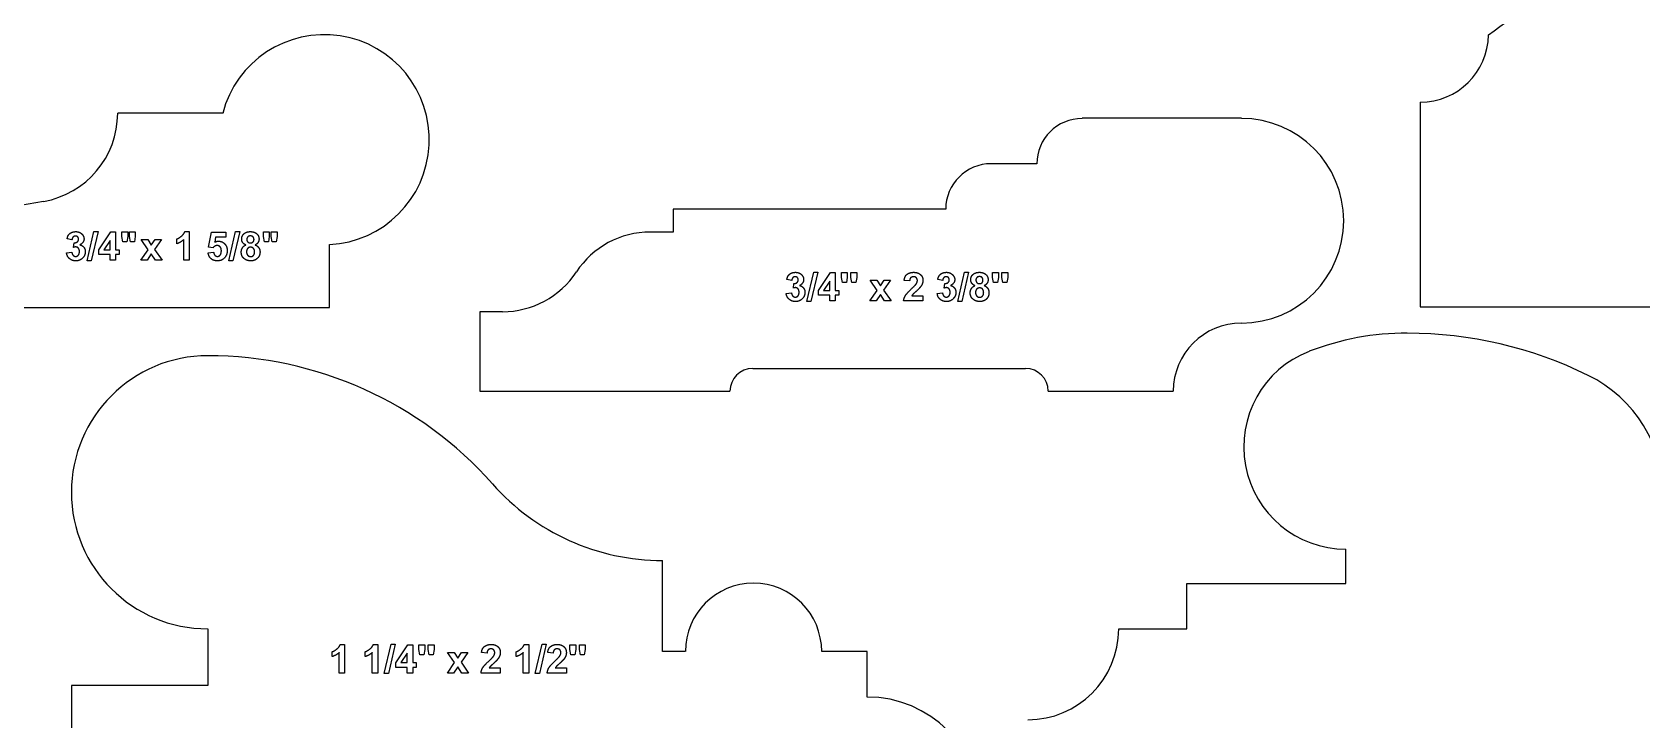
# Model space of a CAD drawing. Header units: millimetres. Extents: x -177 to 177, y -192 to 172.
# Drawn here: x -58.5 to 53.9, y -49.9 to -1.9 of the extents above; entities that cross this region are included whole.
import ezdxf

# ---------------------------------------------------------------- set-up
doc = ezdxf.new("R2010")
doc.units = ezdxf.units.MM
doc.header["$MEASUREMENT"] = 0
doc.layers.add('Default', color=18, linetype='Continuous')

msp = doc.modelspace()

# ---------------------------------------------------------------- linework, layer by layer
at = {"layer": 'Default', "color": 5}
for p, q in [((-45.16, -7.55), (-52.49, -7.55)), ((38.46, -6.77), (38.46, -21.06)), ((25.97, -7.9), (14.85, -7.9)), ((11.68, -11.08), (8.5, -11.08)), ((-57.68, -13.71), (-67.15, -15.34)), ((5.33, -14.25), (-13.72, -14.25)), ((-13.72, -14.25), (-13.72, -15.84)), ((-55.69, -16.38), (-56.03, -16.32)), ((-55.58, -16.91), (-55.54, -16.59)), ((-54.63, -17.85), (-54.16, -15.8)), ((-53.87, -15.8), (-54.34, -17.85)), ((-54.16, -15.8), (-53.87, -15.8)), ((-53.82, -17.08), (-52.97, -15.82)), ((-53.02, -16.42), (-53.47, -17.08)), ((-53.02, -17.08), (-53.02, -16.42)), ((-52.97, -15.82), (-52.64, -15.82)), ((-52.64, -15.82), (-52.64, -17.08)), ((-52.21, -16.16), (-52.21, -15.82)), ((-52.21, -15.82), (-51.8, -15.82)), ((-52.14, -16.53), (-52.21, -16.16)), ((-51.86, -16.53), (-52.14, -16.53)), ((-51.8, -16.16), (-51.86, -16.53)), ((-51.8, -15.82), (-51.8, -16.16)), ((-51.68, -16.16), (-51.68, -15.82)), ((-51.68, -15.82), (-51.27, -15.82)), ((-51.61, -16.53), (-51.68, -16.16)), ((-51.33, -16.53), (-51.61, -16.53)), ((-51.27, -16.16), (-51.33, -16.53)), ((-51.27, -15.82), (-51.27, -16.16)), ((-50.37, -17.07), (-50.85, -16.37)), ((-50.85, -16.37), (-50.39, -16.37)), ((-50.39, -16.37), (-50.15, -16.76)), ((-50.15, -16.76), (-49.89, -16.37)), ((-49.45, -16.37), (-49.92, -17.05)), ((-49.89, -16.37), (-49.45, -16.37)), ((-48.38, -16.66), (-48.38, -16.32)), ((-47.89, -17.81), (-47.89, -16.37)), ((-47.81, -15.81), (-47.5, -15.81)), ((-47.5, -15.81), (-47.5, -17.81)), ((-46.15, -16.89), (-45.95, -15.85)), ((-45.95, -15.85), (-44.94, -15.85)), ((-45.66, -16.2), (-45.72, -16.54)), ((-44.94, -16.2), (-45.66, -16.2)), ((-44.94, -15.85), (-44.94, -16.2)), ((-44.74, -17.85), (-44.27, -15.8)), ((-43.98, -15.8), (-44.45, -17.85)), ((-44.27, -15.8), (-43.98, -15.8)), ((-42.32, -16.16), (-42.32, -15.82)), ((-42.32, -15.82), (-41.91, -15.82)), ((-42.25, -16.53), (-42.32, -16.16)), ((-41.97, -16.53), (-42.25, -16.53)), ((-41.91, -16.16), (-41.97, -16.53)), ((-41.91, -15.82), (-41.91, -16.16)), ((-41.78, -16.16), (-41.78, -15.82)), ((-41.78, -15.82), (-41.37, -15.82)), ((-41.71, -16.53), (-41.78, -16.16)), ((-41.44, -16.53), (-41.71, -16.53)), ((-41.37, -16.16), (-41.44, -16.53)), ((-41.37, -15.82), (-41.37, -16.16)), ((-37.7, -21.11), (-37.7, -16.71)), ((-13.72, -15.84), (-15.31, -15.84)), ((-56.07, -17.29), (-55.7, -17.24)), ((-54.34, -17.85), (-54.63, -17.85)), ((-53.82, -17.41), (-53.82, -17.08)), ((-53.02, -17.41), (-53.82, -17.41)), ((-53.47, -17.08), (-53.02, -17.08)), ((-53.02, -17.81), (-53.02, -17.41)), ((-52.64, -17.81), (-53.02, -17.81)), ((-52.64, -17.08), (-52.39, -17.08)), ((-52.39, -17.41), (-52.64, -17.41)), ((-52.64, -17.41), (-52.64, -17.81)), ((-52.39, -17.08), (-52.39, -17.41)), ((-50.88, -17.81), (-50.37, -17.07)), ((-50.44, -17.81), (-50.88, -17.81)), ((-50.15, -17.36), (-50.44, -17.81)), ((-49.86, -17.81), (-50.15, -17.36)), ((-49.92, -17.05), (-49.4, -17.81)), ((-49.4, -17.81), (-49.86, -17.81)), ((-47.5, -17.81), (-47.89, -17.81)), ((-46.18, -17.29), (-45.8, -17.25)), ((-45.84, -16.93), (-46.15, -16.89)), ((-44.45, -17.85), (-44.74, -17.85)), ((-4.37, -20.69), (-3.9, -18.64)), ((-3.62, -18.64), (-4.09, -20.69)), ((-3.9, -18.64), (-3.62, -18.64)), ((-3.57, -19.92), (-2.72, -18.66)), ((-2.72, -18.66), (-2.39, -18.66)), ((-2.39, -18.66), (-2.39, -19.92)), ((-1.95, -19), (-1.95, -18.66)), ((-1.95, -18.66), (-1.55, -18.66)), ((-1.88, -19.37), (-1.95, -19)), ((-1.55, -19), (-1.61, -19.37)), ((-1.55, -18.66), (-1.55, -19)), ((-1.3, -19), (-1.3, -18.66)), ((-1.3, -18.66), (-0.89, -18.66)), ((-1.23, -19.37), (-1.3, -19)), ((-0.89, -19), (-0.95, -19.37)), ((-0.89, -18.66), (-0.89, -19)), ((6.17, -20.69), (6.64, -18.64)), ((6.92, -18.64), (6.45, -20.69)), ((6.64, -18.64), (6.92, -18.64)), ((8.59, -19), (8.59, -18.66)), ((8.59, -18.66), (9, -18.66)), ((8.66, -19.37), (8.59, -19)), ((9, -19), (8.94, -19.37)), ((9, -18.66), (9, -19)), ((9.24, -19), (9.24, -18.66)), ((9.24, -18.66), (9.65, -18.66)), ((9.31, -19.37), (9.24, -19)), ((9.65, -19), (9.59, -19.37)), ((9.65, -18.66), (9.65, -19)), ((-5.82, -20.13), (-5.45, -20.08)), ((-5.43, -19.22), (-5.78, -19.16)), ((-5.32, -19.75), (-5.28, -19.43)), ((-3.57, -20.25), (-3.57, -19.92)), ((-2.77, -19.26), (-3.21, -19.92)), ((-3.21, -19.92), (-2.77, -19.92)), ((-2.77, -19.92), (-2.77, -19.26)), ((-2.39, -19.92), (-2.14, -19.92)), ((-2.14, -19.92), (-2.14, -20.25)), ((-1.61, -19.37), (-1.88, -19.37)), ((-0.95, -19.37), (-1.23, -19.37)), ((0.03, -20.65), (0.54, -19.91)), ((0.54, -19.91), (0.05, -19.2)), ((0.05, -19.2), (0.51, -19.2)), ((0.76, -20.2), (0.47, -20.65)), ((0.51, -19.2), (0.76, -19.6)), ((0.76, -19.6), (1.02, -19.2)), ((1.05, -20.65), (0.76, -20.2)), ((1.46, -19.2), (0.98, -19.89)), ((0.98, -19.89), (1.51, -20.65)), ((1.02, -19.2), (1.46, -19.2)), ((2.8, -19.25), (2.42, -19.22)), ((4.73, -20.13), (5.1, -20.08)), ((5.11, -19.22), (4.76, -19.16)), ((5.22, -19.75), (5.26, -19.43)), ((8.94, -19.37), (8.66, -19.37)), ((9.59, -19.37), (9.31, -19.37)), ((-72.02, -21.11), (-37.7, -21.11)), ((-4.09, -20.69), (-4.37, -20.69)), ((-2.77, -20.25), (-3.57, -20.25)), ((-2.77, -20.65), (-2.77, -20.25)), ((-2.39, -20.65), (-2.77, -20.65)), ((-2.14, -20.25), (-2.39, -20.25)), ((-2.39, -20.25), (-2.39, -20.65)), ((0.47, -20.65), (0.03, -20.65)), ((1.51, -20.65), (1.05, -20.65)), ((3.73, -20.65), (2.38, -20.65)), ((2.95, -20.29), (3.73, -20.29)), ((3.73, -20.29), (3.73, -20.65)), ((6.45, -20.69), (6.17, -20.69)), ((38.46, -21.06), (108.31, -21.06)), ((-25.63, -21.4), (-27.22, -21.4)), ((-27.22, -21.4), (-27.22, -26.95)), ((-8.16, -25.36), (10.89, -25.36)), ((-27.22, -26.95), (-9.75, -26.95)), ((12.47, -26.95), (21.2, -26.95)), ((33.27, -40.36), (33.27, -37.97)), ((-14.45, -45.11), (-14.45, -38.76)), ((22.16, -43.53), (22.16, -40.36)), ((22.16, -40.36), (33.27, -40.36)), ((-46.2, -43.53), (-46.2, -47.49)), ((17.4, -43.53), (22.16, -43.53)), ((-36.96, -44.62), (-36.65, -44.62)), ((-36.65, -44.62), (-36.65, -46.62)), ((-34.65, -44.62), (-34.34, -44.62)), ((-34.34, -44.62), (-34.34, -46.62)), ((-33.88, -46.66), (-33.41, -44.61)), ((-33.13, -44.61), (-33.6, -46.66)), ((-33.41, -44.61), (-33.13, -44.61)), ((-33.08, -45.9), (-32.23, -44.64)), ((-32.23, -44.64), (-31.89, -44.64)), ((-31.89, -44.64), (-31.89, -45.89)), ((-31.46, -44.97), (-31.46, -44.64)), ((-31.46, -44.64), (-31.05, -44.64)), ((-31.05, -44.64), (-31.05, -44.97)), ((-30.81, -44.97), (-30.81, -44.64)), ((-30.81, -44.64), (-30.4, -44.64)), ((-30.4, -44.64), (-30.4, -44.97)), ((-24.11, -44.62), (-23.8, -44.62)), ((-23.8, -44.62), (-23.8, -46.62)), ((-23.34, -46.66), (-22.87, -44.61)), ((-22.59, -44.61), (-23.05, -46.66)), ((-22.87, -44.61), (-22.59, -44.61)), ((-20.92, -44.97), (-20.92, -44.64)), ((-20.92, -44.64), (-20.51, -44.64)), ((-20.51, -44.64), (-20.51, -44.97)), ((-20.26, -44.97), (-20.26, -44.64)), ((-20.26, -44.64), (-19.86, -44.64)), ((-19.86, -44.64), (-19.86, -44.97)), ((-37.52, -45.47), (-37.52, -45.13)), ((-37.03, -46.62), (-37.03, -45.19)), ((-35.22, -45.47), (-35.22, -45.13)), ((-34.72, -46.62), (-34.72, -45.19)), ((-33.08, -46.23), (-33.08, -45.9)), ((-32.28, -45.23), (-32.72, -45.89)), ((-32.72, -45.89), (-32.28, -45.89)), ((-32.28, -45.89), (-32.28, -45.23)), ((-31.89, -45.89), (-31.65, -45.89)), ((-31.65, -45.89), (-31.65, -46.23)), ((-31.39, -45.34), (-31.46, -44.97)), ((-31.12, -45.34), (-31.39, -45.34)), ((-31.05, -44.97), (-31.12, -45.34)), ((-30.74, -45.34), (-30.81, -44.97)), ((-30.46, -45.34), (-30.74, -45.34)), ((-30.4, -44.97), (-30.46, -45.34)), ((-29.48, -46.62), (-28.97, -45.88)), ((-28.97, -45.88), (-29.46, -45.18)), ((-29.46, -45.18), (-29, -45.18)), ((-29, -45.18), (-28.75, -45.58)), ((-28.75, -45.58), (-28.49, -45.18)), ((-28.05, -45.18), (-28.52, -45.86)), ((-28.52, -45.86), (-28, -46.62)), ((-28.49, -45.18), (-28.05, -45.18)), ((-26.71, -45.23), (-27.09, -45.19)), ((-24.67, -45.47), (-24.67, -45.13)), ((-24.18, -46.62), (-24.18, -45.19)), ((-22.09, -45.23), (-22.47, -45.19)), ((-20.85, -45.34), (-20.92, -44.97)), ((-20.57, -45.34), (-20.85, -45.34)), ((-20.51, -44.97), (-20.57, -45.34)), ((-20.19, -45.34), (-20.26, -44.97)), ((-19.92, -45.34), (-20.19, -45.34)), ((-19.86, -44.97), (-19.92, -45.34)), ((-12.87, -45.11), (-14.45, -45.11)), ((-0.17, -45.11), (-3.34, -45.11)), ((-0.17, -48.29), (-0.17, -45.11)), ((-36.65, -46.62), (-37.03, -46.62)), ((-34.34, -46.62), (-34.72, -46.62)), ((-33.6, -46.66), (-33.88, -46.66)), ((-32.28, -46.23), (-33.08, -46.23)), ((-32.28, -46.62), (-32.28, -46.23)), ((-31.89, -46.62), (-32.28, -46.62)), ((-31.65, -46.23), (-31.89, -46.23)), ((-31.89, -46.23), (-31.89, -46.62)), ((-29.04, -46.62), (-29.48, -46.62)), ((-28.75, -46.18), (-29.04, -46.62)), ((-28.46, -46.62), (-28.75, -46.18)), ((-28, -46.62), (-28.46, -46.62)), ((-25.78, -46.62), (-27.13, -46.62)), ((-26.56, -46.26), (-25.78, -46.26)), ((-25.78, -46.26), (-25.78, -46.62)), ((-23.8, -46.62), (-24.18, -46.62)), ((-23.05, -46.66), (-23.34, -46.66)), ((-21.17, -46.62), (-22.51, -46.62)), ((-21.94, -46.26), (-21.17, -46.26)), ((-21.17, -46.26), (-21.17, -46.62)), ((-46.2, -47.49), (-55.73, -47.49)), ((-55.73, -47.49), (-55.73, -56.23))]:
    msp.add_line(p, q, dxfattribs=at)
for centre, radius, start, end in [((34.47, 11.17), 15.87, 303.4603, 54.7999), ((-38.07, -9.39), 7.33, 272.8739, 165.4964), ((38.46, -2.01), 4.76, 270, 359.1301), ((-58.74, -7.55), 6.24, 279.7468, 360), ((14.85, -11.08), 3.17, 90, 180), ((25.97, -15.05), 7.14, 270, 90), ((8.5, -14.25), 3.18, 90, 180), ((-15.31, -22.02), 6.18, 90, 146.6075), ((-25.63, -15.22), 6.18, 270, 326.6075), ((25.97, -26.95), 4.76, 90, 180), ((37.55, -41.94), 19.05, 89.9998, 111.0431), ((37.55, -51.48), 28.58, 63.7609, 89.9998), ((-46.2, -34), 9.53, 90, 270), ((-46.2, -51.02), 26.55, 41.5438, 90), ((33.27, -30.83), 7.14, 111.0433, 270), ((-8.16, -26.95), 1.59, 90, 180), ((10.89, -26.95), 1.59, 360, 90), ((45.97, -34.38), 9.52, 0, 63.7609), ((-14.45, -22.89), 15.87, 221.5438, 270), ((-8.1, -45.11), 4.76, 360, 180), ((11.05, -43.53), 6.35, 270, 0), ((-0.17, -56.23), 7.94, 0, 90)]:
    msp.add_arc(centre, radius, start, end, dxfattribs=at)
for points in [[(-56.03, -16.32), (-56, -16.14), (-55.93, -16.04)], [(-55.93, -16.04), (-55.85, -15.93), (-55.72, -15.87)], [(-55.72, -15.87), (-55.59, -15.81), (-55.43, -15.81)], [(-55.61, -16.18), (-55.67, -16.25), (-55.69, -16.38)], [(-55.44, -16.12), (-55.54, -16.12), (-55.61, -16.18)], [(-55.54, -16.59), (-55.39, -16.59), (-55.31, -16.52)], [(-55.29, -16.18), (-55.35, -16.12), (-55.44, -16.12)], [(-55.43, -15.81), (-55.15, -15.81), (-54.99, -15.99)], [(-55.31, -16.52), (-55.23, -16.45), (-55.23, -16.33)], [(-55.23, -16.33), (-55.23, -16.24), (-55.29, -16.18)], [(-54.85, -16.32), (-54.85, -16.58), (-55.14, -16.73)], [(-55.14, -16.73), (-54.97, -16.77), (-54.86, -16.9)], [(-54.99, -15.99), (-54.85, -16.13), (-54.85, -16.32)], [(-48.38, -16.32), (-48.23, -16.27), (-48.05, -16.13)], [(-47.89, -16.37), (-48.1, -16.57), (-48.38, -16.66)], [(-48.05, -16.13), (-47.88, -15.99), (-47.81, -15.81)], [(-45.55, -16.78), (-45.71, -16.78), (-45.84, -16.93)], [(-45.72, -16.54), (-45.6, -16.48), (-45.46, -16.48)], [(-45.34, -16.88), (-45.42, -16.78), (-45.55, -16.78)], [(-45.46, -16.48), (-45.2, -16.48), (-45.03, -16.66)], [(-45.03, -16.66), (-44.85, -16.85), (-44.85, -17.14)], [(-43.84, -16.32), (-43.84, -16.1), (-43.68, -15.96)], [(-43.77, -16.57), (-43.84, -16.46), (-43.84, -16.32)], [(-43.79, -16.95), (-43.72, -16.81), (-43.55, -16.74)], [(-43.55, -16.74), (-43.7, -16.68), (-43.77, -16.57)], [(-43.68, -15.96), (-43.52, -15.81), (-43.23, -15.81)], [(-43.41, -16.17), (-43.48, -16.24), (-43.48, -16.35)], [(-43.48, -16.35), (-43.48, -16.47), (-43.41, -16.53)], [(-43.23, -16.11), (-43.34, -16.11), (-43.41, -16.17)], [(-43.41, -16.53), (-43.34, -16.6), (-43.23, -16.6)], [(-43.23, -15.81), (-42.94, -15.81), (-42.79, -15.96)], [(-43.05, -16.17), (-43.12, -16.11), (-43.23, -16.11)], [(-43.23, -16.6), (-43.12, -16.6), (-43.05, -16.53)], [(-42.98, -16.35), (-42.98, -16.24), (-43.05, -16.17)], [(-43.05, -16.53), (-42.98, -16.47), (-42.98, -16.35)], [(-42.7, -16.57), (-42.77, -16.68), (-42.9, -16.74)], [(-42.9, -16.74), (-42.73, -16.8), (-42.65, -16.93)], [(-42.79, -15.96), (-42.63, -16.1), (-42.63, -16.32)], [(-42.63, -16.32), (-42.63, -16.46), (-42.7, -16.57)], [(-55.87, -17.69), (-56.04, -17.54), (-56.07, -17.29)], [(-55.42, -17.85), (-55.69, -17.85), (-55.87, -17.69)], [(-55.7, -17.24), (-55.68, -17.39), (-55.61, -17.46)], [(-55.61, -17.46), (-55.54, -17.54), (-55.43, -17.54)], [(-55.42, -16.88), (-55.48, -16.88), (-55.58, -16.91)], [(-55.43, -17.54), (-55.32, -17.54), (-55.25, -17.45)], [(-55.24, -16.97), (-55.31, -16.88), (-55.42, -16.88)], [(-54.95, -17.66), (-55.14, -17.85), (-55.42, -17.85)], [(-55.25, -17.45), (-55.17, -17.36), (-55.17, -17.2)], [(-55.17, -17.2), (-55.17, -17.05), (-55.24, -16.97)], [(-54.76, -17.21), (-54.76, -17.47), (-54.95, -17.66)], [(-54.86, -16.9), (-54.76, -17.03), (-54.76, -17.21)], [(-45.98, -17.7), (-46.15, -17.55), (-46.18, -17.29)], [(-45.53, -17.85), (-45.8, -17.85), (-45.98, -17.7)], [(-45.8, -17.25), (-45.78, -17.38), (-45.71, -17.46)], [(-45.71, -17.46), (-45.63, -17.54), (-45.53, -17.54)], [(-45.53, -17.54), (-45.42, -17.54), (-45.34, -17.44)], [(-44.99, -17.58), (-45.18, -17.85), (-45.53, -17.85)], [(-45.26, -17.15), (-45.26, -16.97), (-45.34, -16.88)], [(-45.34, -17.44), (-45.26, -17.34), (-45.26, -17.15)], [(-44.85, -17.14), (-44.85, -17.39), (-44.99, -17.58)], [(-43.87, -17.24), (-43.87, -17.08), (-43.79, -16.95)], [(-43.66, -17.7), (-43.87, -17.54), (-43.87, -17.24)], [(-43.21, -17.85), (-43.48, -17.85), (-43.66, -17.7)], [(-43.43, -16.99), (-43.5, -17.09), (-43.5, -17.21)], [(-43.5, -17.21), (-43.5, -17.37), (-43.42, -17.46)], [(-43.22, -16.9), (-43.36, -16.9), (-43.43, -16.99)], [(-43.42, -17.46), (-43.34, -17.55), (-43.21, -17.55)], [(-43.02, -16.98), (-43.1, -16.9), (-43.22, -16.9)], [(-43.21, -17.55), (-43.09, -17.55), (-43.01, -17.46)], [(-42.74, -17.67), (-42.92, -17.85), (-43.21, -17.85)], [(-42.94, -17.21), (-42.94, -17.07), (-43.02, -16.98)], [(-43.01, -17.46), (-42.94, -17.38), (-42.94, -17.21)], [(-42.56, -17.23), (-42.56, -17.5), (-42.74, -17.67)], [(-42.65, -16.93), (-42.56, -17.06), (-42.56, -17.23)], [(-5.78, -19.16), (-5.74, -18.98), (-5.67, -18.88)], [(-5.67, -18.88), (-5.6, -18.77), (-5.47, -18.71)], [(-5.47, -18.71), (-5.34, -18.65), (-5.18, -18.65)], [(-5.35, -19.02), (-5.42, -19.09), (-5.43, -19.22)], [(-5.19, -18.96), (-5.29, -18.96), (-5.35, -19.02)], [(-5.04, -19.02), (-5.09, -18.96), (-5.19, -18.96)], [(-5.18, -18.65), (-4.9, -18.65), (-4.73, -18.83)], [(-4.98, -19.17), (-4.98, -19.08), (-5.04, -19.02)], [(-4.73, -18.83), (-4.6, -18.97), (-4.6, -19.16)], [(2.42, -19.22), (2.45, -18.91), (2.63, -18.78)], [(2.63, -18.78), (2.81, -18.65), (3.09, -18.65)], [(2.88, -19.03), (2.81, -19.1), (2.8, -19.25)], [(3.08, -18.96), (2.96, -18.96), (2.88, -19.03)], [(3.27, -19.03), (3.2, -18.96), (3.08, -18.96)], [(3.09, -18.65), (3.38, -18.65), (3.56, -18.81)], [(3.34, -19.22), (3.34, -19.1), (3.27, -19.03)], [(3.56, -18.81), (3.73, -18.97), (3.73, -19.2)], [(4.76, -19.16), (4.8, -18.98), (4.87, -18.88)], [(4.87, -18.88), (4.94, -18.77), (5.07, -18.71)], [(5.07, -18.71), (5.21, -18.65), (5.37, -18.65)], [(5.19, -19.02), (5.12, -19.09), (5.11, -19.22)], [(5.35, -18.96), (5.26, -18.96), (5.19, -19.02)], [(5.51, -19.02), (5.45, -18.96), (5.35, -18.96)], [(5.37, -18.65), (5.64, -18.65), (5.81, -18.83)], [(5.57, -19.17), (5.57, -19.08), (5.51, -19.02)], [(5.81, -18.83), (5.95, -18.97), (5.95, -19.16)], [(7.07, -19.16), (7.07, -18.94), (7.23, -18.8)], [(7.23, -18.8), (7.39, -18.65), (7.68, -18.65)], [(7.5, -19.01), (7.43, -19.08), (7.43, -19.19)], [(7.68, -18.95), (7.56, -18.95), (7.5, -19.01)], [(7.68, -18.65), (7.96, -18.65), (8.12, -18.8)], [(7.86, -19.01), (7.79, -18.95), (7.68, -18.95)], [(7.92, -19.19), (7.92, -19.08), (7.86, -19.01)], [(8.12, -18.8), (8.28, -18.94), (8.28, -19.16)], [(-5.61, -20.53), (-5.79, -20.38), (-5.82, -20.13)], [(-5.45, -20.08), (-5.43, -20.23), (-5.36, -20.3)], [(-5.16, -19.72), (-5.23, -19.72), (-5.32, -19.75)], [(-5.28, -19.43), (-5.13, -19.43), (-5.06, -19.36)], [(-4.99, -19.81), (-5.06, -19.72), (-5.16, -19.72)], [(-5.06, -19.36), (-4.98, -19.29), (-4.98, -19.17)], [(-4.92, -20.04), (-4.92, -19.89), (-4.99, -19.81)], [(-4.99, -20.29), (-4.92, -20.2), (-4.92, -20.04)], [(-4.6, -19.16), (-4.6, -19.42), (-4.88, -19.57)], [(-4.88, -19.57), (-4.71, -19.61), (-4.61, -19.74)], [(-4.51, -20.05), (-4.51, -20.31), (-4.7, -20.5)], [(-4.61, -19.74), (-4.51, -19.87), (-4.51, -20.05)], [(2.51, -20.27), (2.62, -20.09), (2.94, -19.79)], [(2.94, -19.79), (3.2, -19.55), (3.26, -19.46)], [(3.03, -20.19), (2.98, -20.24), (2.95, -20.29)], [(3.27, -19.97), (3.08, -20.13), (3.03, -20.19)], [(3.26, -19.46), (3.34, -19.34), (3.34, -19.22)], [(3.52, -19.71), (3.45, -19.8), (3.27, -19.97)], [(3.68, -19.46), (3.63, -19.58), (3.52, -19.71)], [(3.73, -19.2), (3.73, -19.34), (3.68, -19.46)], [(4.93, -20.53), (4.75, -20.38), (4.73, -20.13)], [(5.1, -20.08), (5.11, -20.23), (5.19, -20.3)], [(5.38, -19.72), (5.31, -19.72), (5.22, -19.75)], [(5.26, -19.43), (5.41, -19.43), (5.49, -19.36)], [(5.56, -19.81), (5.48, -19.72), (5.38, -19.72)], [(5.49, -19.36), (5.57, -19.29), (5.57, -19.17)], [(5.55, -20.29), (5.63, -20.2), (5.63, -20.04)], [(5.63, -20.04), (5.63, -19.89), (5.56, -19.81)], [(5.95, -19.16), (5.95, -19.42), (5.66, -19.57)], [(5.66, -19.57), (5.83, -19.61), (5.93, -19.74)], [(6.03, -20.05), (6.03, -20.31), (5.84, -20.5)], [(5.93, -19.74), (6.03, -19.87), (6.03, -20.05)], [(7.03, -20.08), (7.03, -19.92), (7.11, -19.79)], [(7.25, -20.54), (7.03, -20.38), (7.03, -20.08)], [(7.14, -19.41), (7.07, -19.3), (7.07, -19.16)], [(7.11, -19.79), (7.19, -19.65), (7.36, -19.58)], [(7.36, -19.58), (7.21, -19.52), (7.14, -19.41)], [(7.47, -19.83), (7.4, -19.93), (7.4, -20.05)], [(7.4, -20.05), (7.4, -20.21), (7.49, -20.3)], [(7.43, -19.19), (7.43, -19.31), (7.5, -19.37)], [(7.69, -19.74), (7.54, -19.74), (7.47, -19.83)], [(7.5, -19.37), (7.56, -19.44), (7.67, -19.44)], [(7.67, -19.44), (7.79, -19.44), (7.86, -19.37)], [(7.89, -19.82), (7.81, -19.74), (7.69, -19.74)], [(7.86, -19.37), (7.92, -19.31), (7.92, -19.19)], [(7.97, -20.05), (7.97, -19.91), (7.89, -19.82)], [(7.89, -20.3), (7.97, -20.22), (7.97, -20.05)], [(8.21, -19.41), (8.14, -19.52), (8.01, -19.58)], [(8.01, -19.58), (8.17, -19.64), (8.26, -19.77)], [(8.34, -20.07), (8.34, -20.34), (8.17, -20.51)], [(8.28, -19.16), (8.28, -19.3), (8.21, -19.41)], [(8.26, -19.77), (8.34, -19.9), (8.34, -20.07)], [(-5.17, -20.69), (-5.44, -20.69), (-5.61, -20.53)], [(-5.36, -20.3), (-5.28, -20.38), (-5.18, -20.38)], [(-5.18, -20.38), (-5.07, -20.38), (-4.99, -20.29)], [(-4.7, -20.5), (-4.89, -20.69), (-5.17, -20.69)], [(2.38, -20.65), (2.4, -20.45), (2.51, -20.27)], [(5.37, -20.69), (5.11, -20.69), (4.93, -20.53)], [(5.19, -20.3), (5.26, -20.38), (5.36, -20.38)], [(5.36, -20.38), (5.47, -20.38), (5.55, -20.29)], [(5.84, -20.5), (5.66, -20.69), (5.37, -20.69)], [(7.7, -20.69), (7.43, -20.69), (7.25, -20.54)], [(7.49, -20.3), (7.57, -20.39), (7.69, -20.39)], [(7.69, -20.39), (7.81, -20.39), (7.89, -20.3)], [(8.17, -20.51), (7.99, -20.69), (7.7, -20.69)], [(-37.52, -45.13), (-37.37, -45.08), (-37.2, -44.94)], [(-37.2, -44.94), (-37.02, -44.81), (-36.96, -44.62)], [(-35.22, -45.13), (-35.07, -45.08), (-34.89, -44.94)], [(-34.89, -44.94), (-34.71, -44.81), (-34.65, -44.62)], [(-27.09, -45.19), (-27.06, -44.89), (-26.88, -44.76)], [(-26.88, -44.76), (-26.69, -44.62), (-26.42, -44.62)], [(-26.43, -44.93), (-26.55, -44.93), (-26.63, -45)], [(-26.24, -45), (-26.31, -44.93), (-26.43, -44.93)], [(-26.42, -44.62), (-26.12, -44.62), (-25.95, -44.78)], [(-25.95, -44.78), (-25.78, -44.94), (-25.78, -45.18)], [(-24.67, -45.13), (-24.52, -45.08), (-24.35, -44.94)], [(-24.35, -44.94), (-24.17, -44.81), (-24.11, -44.62)], [(-22.47, -45.19), (-22.44, -44.89), (-22.26, -44.76)], [(-22.26, -44.76), (-22.08, -44.62), (-21.8, -44.62)], [(-21.81, -44.93), (-21.94, -44.93), (-22.01, -45)], [(-21.62, -45), (-21.69, -44.93), (-21.81, -44.93)], [(-21.8, -44.62), (-21.51, -44.62), (-21.34, -44.78)], [(-21.34, -44.78), (-21.17, -44.94), (-21.17, -45.18)], [(-37.03, -45.19), (-37.24, -45.38), (-37.52, -45.47)], [(-34.72, -45.19), (-34.93, -45.38), (-35.22, -45.47)], [(-27, -46.24), (-26.89, -46.06), (-26.56, -45.76)], [(-26.63, -45), (-26.7, -45.07), (-26.71, -45.23)], [(-26.56, -45.76), (-26.3, -45.52), (-26.25, -45.43)], [(-26.24, -45.94), (-26.43, -46.1), (-26.48, -46.16)], [(-26.25, -45.43), (-26.17, -45.31), (-26.17, -45.2)], [(-26.17, -45.2), (-26.17, -45.07), (-26.24, -45)], [(-25.99, -45.69), (-26.06, -45.77), (-26.24, -45.94)], [(-25.83, -45.43), (-25.88, -45.55), (-25.99, -45.69)], [(-25.78, -45.18), (-25.78, -45.31), (-25.83, -45.43)], [(-24.18, -45.19), (-24.39, -45.38), (-24.67, -45.47)], [(-22.38, -46.24), (-22.27, -46.06), (-21.95, -45.76)], [(-22.01, -45), (-22.08, -45.07), (-22.09, -45.23)], [(-21.95, -45.76), (-21.69, -45.52), (-21.63, -45.43)], [(-21.63, -45.94), (-21.81, -46.1), (-21.86, -46.16)], [(-21.63, -45.43), (-21.55, -45.31), (-21.55, -45.2)], [(-21.37, -45.69), (-21.44, -45.77), (-21.63, -45.94)], [(-21.55, -45.2), (-21.55, -45.07), (-21.62, -45)], [(-21.21, -45.43), (-21.26, -45.55), (-21.37, -45.69)], [(-21.17, -45.18), (-21.17, -45.31), (-21.21, -45.43)], [(-27.13, -46.62), (-27.11, -46.42), (-27, -46.24)], [(-26.48, -46.16), (-26.53, -46.21), (-26.56, -46.26)], [(-22.51, -46.62), (-22.49, -46.42), (-22.38, -46.24)], [(-21.86, -46.16), (-21.91, -46.21), (-21.94, -46.26)]]:
    msp.add_open_spline(points, degree=2, dxfattribs=at)

doc.saveas('drawing.dxf')
